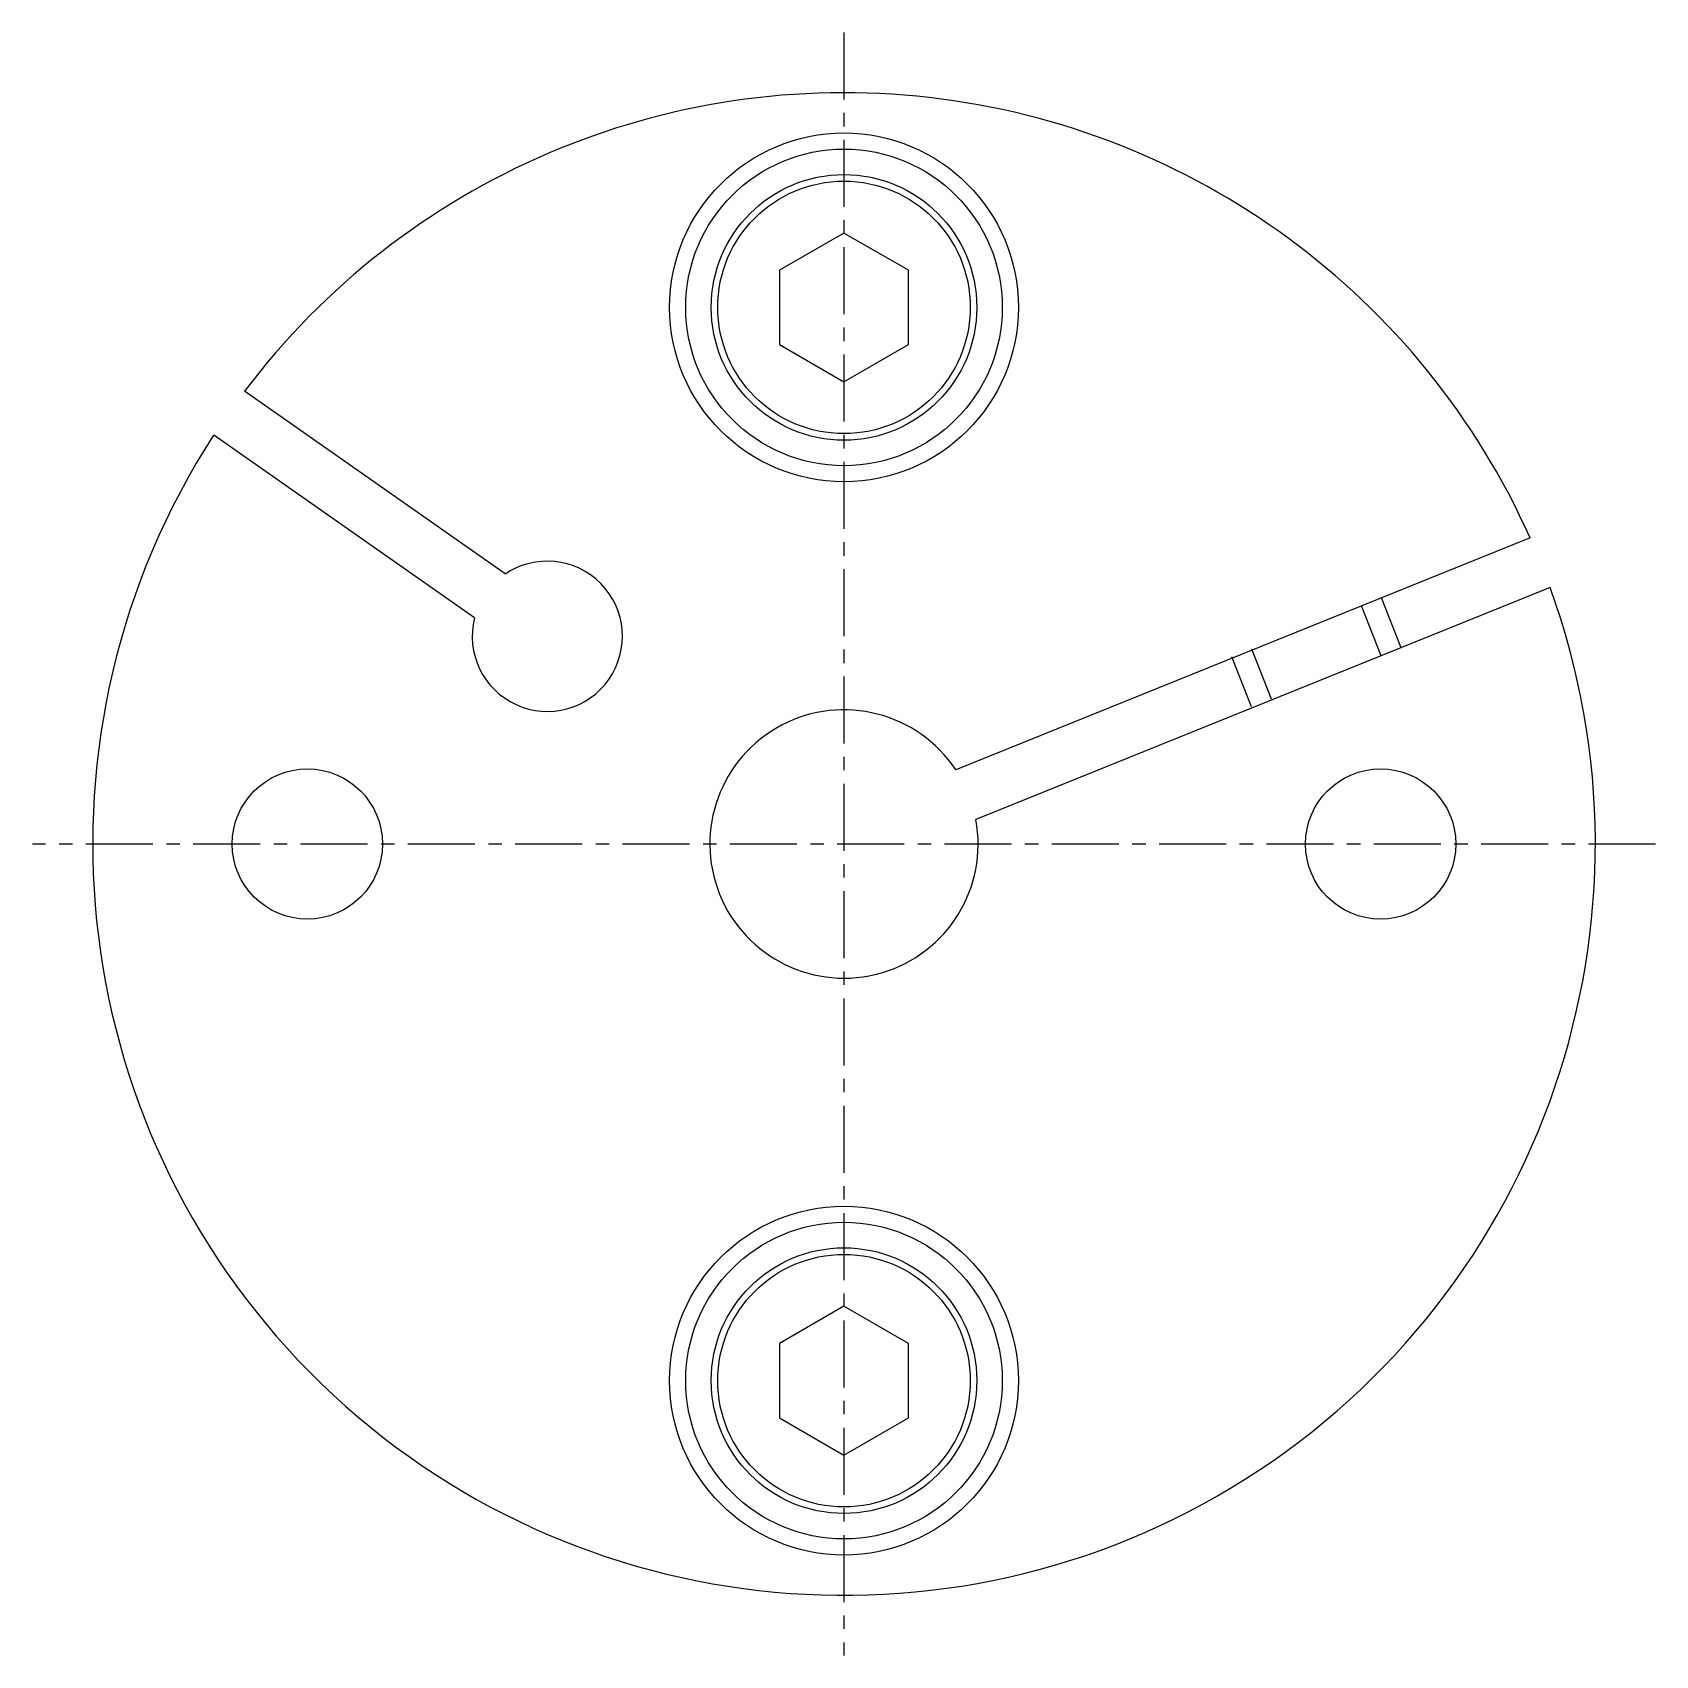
# Model space of a CAD drawing. Extents: x 43 to 162, y 49 to 117.
# Drawn here: x 131.68 to 161.93, y 86.79 to 117.04 of the extents above; entities that cross this region are included whole.
import ezdxf

# ---------------------------------------------------------------- set-up
doc = ezdxf.new("R2010")
doc.units = 0
doc.linetypes.add('CENTER', pattern=[2, 1.25, -0.25, 0.25, -0.25])
doc.layers.get('0').update_dxf_attribs({"linetype": 'CONTINUOUS'})
doc.layers.add('CENTER', color=1, linetype='CENTER')

msp = doc.modelspace()

# ---------------------------------------------------------------- linework, layer by layer
at = {"color": 7, "linetype": 'CONTINUOUS'}
for p, q in [((146.803, 113.299), (145.603, 112.606)), ((148.003, 112.606), (146.803, 113.299)), ((145.603, 112.606), (145.603, 111.22)), ((148.003, 111.22), (148.003, 112.606)), ((145.603, 111.22), (146.803, 110.527)), ((146.803, 110.527), (148.003, 111.22)), ((140.491, 106.945), (135.63, 110.349)), ((139.916, 106.127), (135.057, 109.53)), ((159.588, 107.618), (148.887, 103.294)), ((159.963, 106.691), (149.262, 102.367)), ((157.186, 105.569), (156.819, 106.499)), ((156.954, 106.554), (156.954, 106.554)), ((156.954, 106.554), (156.954, 106.554)), ((153.892, 105.348), (153.892, 105.348)), ((154.395, 104.469), (154.028, 105.4)), ((146.803, 93.299), (145.603, 92.606)), ((148.003, 92.606), (146.803, 93.299)), ((145.603, 92.606), (145.603, 91.22)), ((148.003, 91.22), (148.003, 92.606)), ((145.603, 91.22), (146.803, 90.527)), ((146.803, 90.527), (148.003, 91.22))]:
    msp.add_line(p, q, dxfattribs=at)
at = {"color": 3, "linetype": 'CONTINUOUS'}
for p, q in [((156.815, 105.419), (156.448, 106.349)), ((154.768, 104.613), (154.402, 105.543))]:
    msp.add_line(p, q, dxfattribs=at)
at = {"color": 7, "linetype": 'CONTINUOUS'}
for centre, radius in [((146.803, 111.913), 3.25), ((146.803, 111.913), 2.95), ((146.803, 111.913), 2.475), ((146.803, 111.913), 2.353), ((136.803, 101.913), 1.4), ((156.803, 101.913), 1.4), ((146.803, 91.913), 3.25), ((146.803, 91.913), 2.95), ((146.803, 91.913), 2.475), ((146.803, 91.913), 2.353)]:
    msp.add_circle(centre, radius, dxfattribs=at)
for centre, radius, start, end in [((146.803, 101.913), 14, 24.0467, 142.946), ((146.803, 101.913), 14, 147.0394, 19.9533), ((141.274, 105.784), 1.4, 165.8273, 124.1727), ((146.803, 101.913), 2.5, 33.537, 10.463)]:
    msp.add_arc(centre, radius, start, end, dxfattribs=at)
at = {"layer": 'CENTER', "color": 1, "linetype": 'CENTER'}
for p, q in [((146.803, 117.036), (146.803, 86.79)), ((161.926, 101.913), (131.68, 101.913))]:
    msp.add_line(p, q, dxfattribs=at)

doc.saveas('drawing.dxf')
